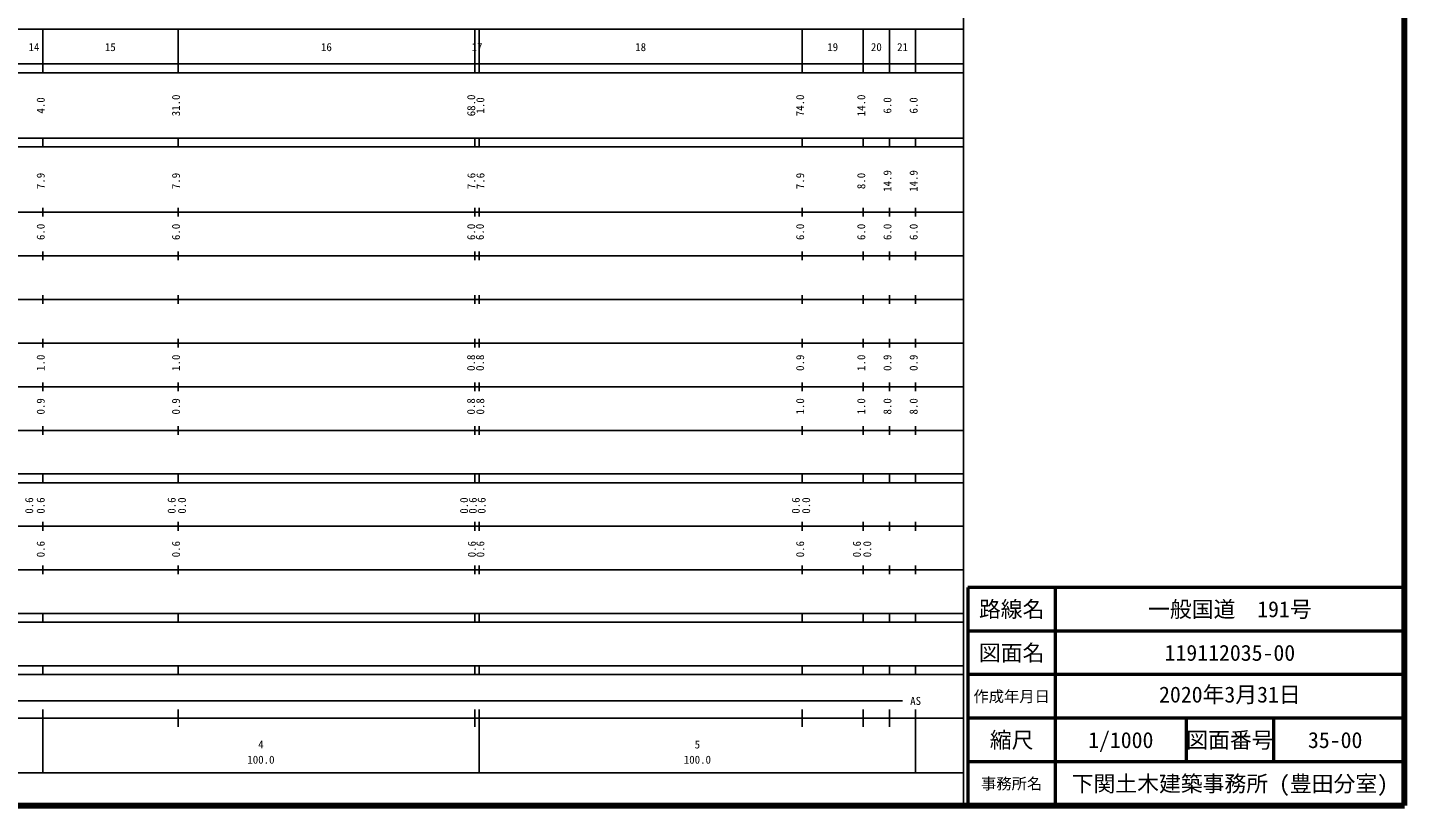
# Model space of a CAD drawing. Units: millimetres on the paper, enlarged 1000 times. Extents: x 40000 to 680000, y 20000 to 380000.
# Drawn here: x 364527 to 680000, y 20000 to 198357 of the extents above; entities that cross this region are included whole.
import ezdxf
from ezdxf.enums import TextEntityAlignment as Align

# ---------------------------------------------------------------- set-up
doc = ezdxf.new("R2010")
doc.units = ezdxf.units.MM
doc.header["$LTSCALE"] = 1000
for name, color, linetype, lineweight in [('M-TTL', 2, 'Continuous', 13), ('M-TTL-BAND', 7, 'Continuous', 25), ('M-TTL-FRAM', 2, 'Continuous', 50), ('M-TTL-LINE', 7, 'Continuous', 50), ('M-TTL-TXT', 7, 'Continuous', 50)]:
    doc.layers.add(name, color=color, linetype=linetype, lineweight=lineweight)
doc.styles.add('ＭＳ ゴシック', font='')
doc.styles.get('ＭＳ ゴシック').set_extended_font_data('MS Gothic')

msp = doc.modelspace()

# ---------------------------------------------------------------- linework, layer by layer
at = {"layer": 'M-TTL', "lineweight": 140}
for p, q in [((680000, 20000), (680000, 380000)), ((40000, 20000), (680000, 20000))]:
    msp.add_line(p, q, dxfattribs=at)
at = {"layer": 'M-TTL-BAND'}
for p, q in [((579000, 20000), (579000, 370000)), ((68000, 198000), (579000, 198000)), ((368000, 188000), (368000, 198000)), ((399000, 188000), (399000, 198000)), ((467000, 188000), (467000, 198000)), ((468000, 188000), (468000, 198000)), ((542000, 188000), (542000, 198000)), ((556000, 188000), (556000, 198000)), ((562000, 188000), (562000, 198000)), ((568000, 188000), (568000, 198000)), ((40000, 190000), (579000, 190000)), ((40000, 188000), (579000, 188000)), ((40000, 173000), (579000, 173000)), ((40000, 171000), (579000, 171000)), ((368000, 171000), (368000, 173000)), ((399000, 171000), (399000, 173000)), ((467000, 171000), (467000, 173000)), ((468000, 171000), (468000, 173000)), ((542000, 171000), (542000, 173000)), ((556000, 171000), (556000, 173000)), ((562000, 171000), (562000, 173000)), ((568000, 171000), (568000, 173000)), ((40000, 156000), (579000, 156000)), ((368000, 155000), (368000, 157000)), ((399000, 155000), (399000, 157000)), ((467000, 155000), (467000, 157000)), ((468000, 155000), (468000, 157000)), ((542000, 155000), (542000, 157000)), ((556000, 155000), (556000, 157000)), ((562000, 155000), (562000, 157000)), ((568000, 155000), (568000, 157000)), ((46000, 146000), (579000, 146000)), ((368000, 145000), (368000, 147000)), ((399000, 145000), (399000, 147000)), ((467000, 145000), (467000, 147000)), ((468000, 145000), (468000, 147000)), ((542000, 145000), (542000, 147000)), ((556000, 145000), (556000, 147000)), ((562000, 145000), (562000, 147000)), ((568000, 145000), (568000, 147000)), ((52000, 136000), (579000, 136000)), ((368000, 135000), (368000, 137000)), ((399000, 135000), (399000, 137000)), ((467000, 135000), (467000, 137000)), ((468000, 135000), (468000, 137000)), ((542000, 135000), (542000, 137000)), ((556000, 135000), (556000, 137000)), ((562000, 135000), (562000, 137000)), ((568000, 135000), (568000, 137000)), ((368000, 125000), (368000, 127000)), ((399000, 125000), (399000, 127000)), ((467000, 125000), (467000, 127000)), ((468000, 125000), (468000, 127000)), ((542000, 125000), (542000, 127000)), ((556000, 125000), (556000, 127000)), ((562000, 125000), (562000, 127000)), ((568000, 125000), (568000, 127000)), ((46000, 126000), (579000, 126000)), ((368000, 115000), (368000, 117000)), ((399000, 115000), (399000, 117000)), ((467000, 115000), (467000, 117000)), ((468000, 115000), (468000, 117000)), ((542000, 115000), (542000, 117000)), ((556000, 115000), (556000, 117000)), ((562000, 115000), (562000, 117000)), ((568000, 115000), (568000, 117000)), ((52000, 116000), (579000, 116000)), ((46000, 106000), (579000, 106000)), ((368000, 105000), (368000, 107000)), ((399000, 105000), (399000, 107000)), ((467000, 105000), (467000, 107000)), ((468000, 105000), (468000, 107000)), ((542000, 105000), (542000, 107000)), ((556000, 105000), (556000, 107000)), ((562000, 105000), (562000, 107000)), ((568000, 105000), (568000, 107000)), ((40000, 96000), (579000, 96000)), ((368000, 94000), (368000, 96000)), ((399000, 94000), (399000, 96000)), ((467000, 94000), (467000, 96000)), ((468000, 94000), (468000, 96000)), ((542000, 94000), (542000, 96000)), ((556000, 94000), (556000, 96000)), ((562000, 94000), (562000, 96000)), ((568000, 94000), (568000, 96000)), ((40000, 94000), (579000, 94000)), ((49000, 84000), (579000, 84000)), ((368000, 83000), (368000, 85000)), ((399000, 83000), (399000, 85000)), ((467000, 83000), (467000, 85000)), ((468000, 83000), (468000, 85000)), ((542000, 83000), (542000, 85000)), ((556000, 83000), (556000, 85000)), ((562000, 83000), (562000, 85000)), ((568000, 83000), (568000, 85000)), ((40000, 74000), (579000, 74000)), ((368000, 73000), (368000, 75000)), ((399000, 73000), (399000, 75000)), ((467000, 73000), (467000, 75000)), ((468000, 73000), (468000, 75000)), ((542000, 73000), (542000, 75000)), ((556000, 73000), (556000, 75000)), ((562000, 73000), (562000, 75000)), ((568000, 73000), (568000, 75000)), ((40000, 64000), (579000, 64000)), ((368000, 62000), (368000, 64000)), ((399000, 62000), (399000, 64000)), ((467000, 62000), (467000, 64000)), ((468000, 62000), (468000, 64000)), ((542000, 62000), (542000, 64000)), ((556000, 62000), (556000, 64000)), ((562000, 62000), (562000, 64000)), ((568000, 62000), (568000, 64000)), ((40000, 62000), (579000, 62000)), ((40000, 52000), (579000, 52000)), ((368000, 50000), (368000, 52000)), ((399000, 50000), (399000, 52000)), ((467000, 50000), (467000, 52000)), ((468000, 50000), (468000, 52000)), ((542000, 50000), (542000, 52000)), ((556000, 50000), (556000, 52000)), ((562000, 50000), (562000, 52000)), ((568000, 50000), (568000, 52000)), ((40000, 50000), (579000, 50000)), ((71000, 44000), (565000, 44000)), ((368000, 27500), (368000, 42000)), ((399000, 38000), (399000, 42000)), ((467000, 38000), (467000, 42000)), ((468000, 27500), (468000, 42000)), ((542000, 38000), (542000, 42000)), ((556000, 38000), (556000, 42000)), ((562000, 38000), (562000, 42000)), ((568000, 27500), (568000, 42000)), ((40000, 40000), (579000, 40000)), ((68000, 27500), (579000, 27500))]:
    msp.add_line(p, q, dxfattribs=at)
at = {"layer": 'M-TTL-FRAM'}
for p, q in [((680000, 70000), (580000, 70000)), ((580000, 70000), (580000, 20000))]:
    msp.add_line(p, q, dxfattribs=at)
at = {"layer": 'M-TTL-LINE'}
for p, q in [((600000, 70000), (600000, 20000)), ((680000, 60000), (580000, 60000)), ((680000, 50000), (580000, 50000)), ((680000, 40000), (580000, 40000)), ((630000, 40000), (630000, 30000)), ((650000, 40000), (650000, 30000)), ((680000, 30000), (580000, 30000))]:
    msp.add_line(p, q, dxfattribs=at)

# ---------------------------------------------------------------- texts
at = {"layer": 'M-TTL-BAND', "style": 'ＭＳ ゴシック'}
for s, p in [('14', (366000, 192405)), ('15', (383500, 192405)), ('16', (433000, 192405)), ('17', (467500, 192405)), ('18', (505000, 192405)), ('19', (549000, 192405)), ('20', (559000, 192405)), ('21', (565000, 192405)), ('AS', (568000, 42500)), ('4', (418000, 32523)), ('5', (518000, 32523)), ('100.0', (418000, 29033)), ('100.0', (518000, 29033))]:
    msp.add_text(s, height=1833, dxfattribs=at).set_placement(p, align=Align.BOTTOM_CENTER)
for s, p in [('4.0', (369000, 180500)), ('31.0', (400000, 180500)), ('68.0', (467638, 180500)), ('1.0', (469724, 180500)), ('74.0', (543000, 180500)), ('14.0', (557000, 180500)), ('6.0', (563000, 180500)), ('6.0', (569000, 180500)), ('7.9', (369000, 163174)), ('7.9', (400000, 163174)), ('7.6', (467674, 163174)), ('7.6', (469760, 163174)), ('7.9', (543000, 163174)), ('8.0', (557000, 163174)), ('14.9', (563000, 163174)), ('14.9', (569000, 163174)), ('6.0', (369000, 151500)), ('6.0', (400000, 151500)), ('6.0', (467638, 151500)), ('6.0', (469616, 151500)), ('6.0', (543000, 151500)), ('6.0', (557000, 151500)), ('6.0', (563000, 151500)), ('6.0', (569000, 151500)), ('1.0', (369000, 121500)), ('1.0', (400000, 121500)), ('0.8', (467602, 121500)), ('0.8', (469652, 121500)), ('0.9', (543000, 121500)), ('1.0', (557000, 121500)), ('0.9', (563000, 121500)), ('0.9', (569000, 121500)), ('0.9', (369000, 111500)), ('0.9', (400000, 111500)), ('0.8', (467602, 111500)), ('0.8', (469711, 111500)), ('1.0', (543000, 111500)), ('1.0', (557000, 111500)), ('8.0', (563000, 111500)), ('8.0', (569000, 111500)), ('0.6', (366370, 88764)), ('0.6', (369000, 88764)), ('0.6', (399000, 88764)), ('0.0', (401370, 88764)), ('0.0', (465996, 88764)), ('0.6', (467996, 88764)), ('0.6', (470016, 88764)), ('0.6', (542000, 88764)), ('0.0', (544370, 88764)), ('0.6', (369000, 78764)), ('0.6', (400000, 78764)), ('0.6', (467774, 78764)), ('0.6', (469724, 78764)), ('0.6', (543000, 78764)), ('0.6', (556000, 78764)), ('0.0', (558370, 78764))]:
    msp.add_text(s, height=1833, rotation=90, dxfattribs=at).set_placement(p, align=Align.BOTTOM_CENTER)
at = {"layer": 'M-TTL-TXT', "style": 'ＭＳ ゴシック'}
for s, height, p in [('路線名', 3666, (590000, 65000)), ('路線名', 3666, (590000, 65000)), ('一般国道\u3000191号', 3666, (640000, 65000)), ('図面名', 3666, (590000, 55000)), ('図面名', 3666, (590000, 55000)), ('119112035-00', 3666, (640000, 55000)), ('作成年月日', 2566, (590000, 45000)), ('作成年月日', 2566, (590000, 45000)), ('縮尺', 3666, (590000, 35000)), ('縮尺', 3666, (590000, 35000)), ('1/1000', 3666, (615000, 35000)), ('図面番号', 3666, (640000, 35000)), ('図面番号', 3666, (640000, 35000)), ('35-00', 3666, (664125, 35000)), ('事務所名', 2566, (590000, 25000)), ('事務所名', 2566, (590000, 25000)), ('下関土木建築事務所 (豊田分室)', 3666, (640000, 25000))]:
    msp.add_text(s, height=height, dxfattribs=at).set_placement(p, align=Align.MIDDLE_CENTER)
msp.add_text('2020年3月31日', height=3666, dxfattribs=at).set_placement((640000, 42500), align=Align.BOTTOM_CENTER)

doc.saveas('drawing.dxf')
